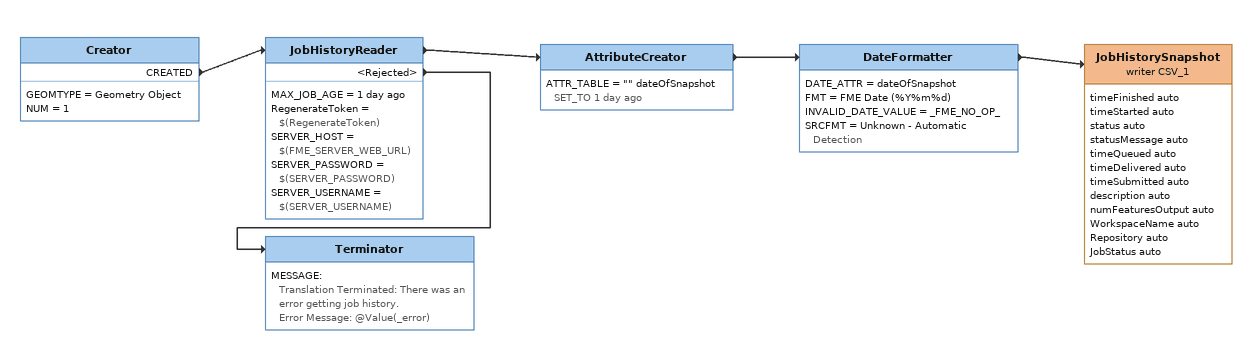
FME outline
Creator
    GEOMTYPE = Geometry Object
    NUM = 1
    CREATED -> JobHistoryReader
JobHistoryReader
    MAX_JOB_AGE = 1 day ago
    RegenerateToken = $(RegenerateToken)
    SERVER_HOST = $(FME_SERVER_WEB_URL)
    SERVER_PASSWORD = $(SERVER_PASSWORD)
    SERVER_USERNAME = $(SERVER_USERNAME)
    -> AttributeCreator
    <Rejected> -> Terminator
AttributeCreator
    ATTR_TABLE = "" dateOfSnapshot SET_TO 1 day ago
    -> DateFormatter
DateFormatter
    DATE_ATTR = dateOfSnapshot
    FMT = FME Date (%Y%m%d)
    INVALID_DATE_VALUE = _FME_NO_OP_
    SRCFMT = Unknown - Automatic Detection
    -> JobHistorySnapshot (writer CSV_1)
JobHistorySnapshot (writer CSV_1)
    attributes: timeFinished auto, timeStarted auto, status auto, statusMessage auto, timeQueued auto, timeDelivered auto, timeSubmitted auto, description auto, numFeaturesOutput auto, WorkspaceName auto, Repository auto, JobStatus auto
Terminator
    MESSAGE:
      Translation Terminated: There was an error getting job history.
      Error Message: @Value(_error)
